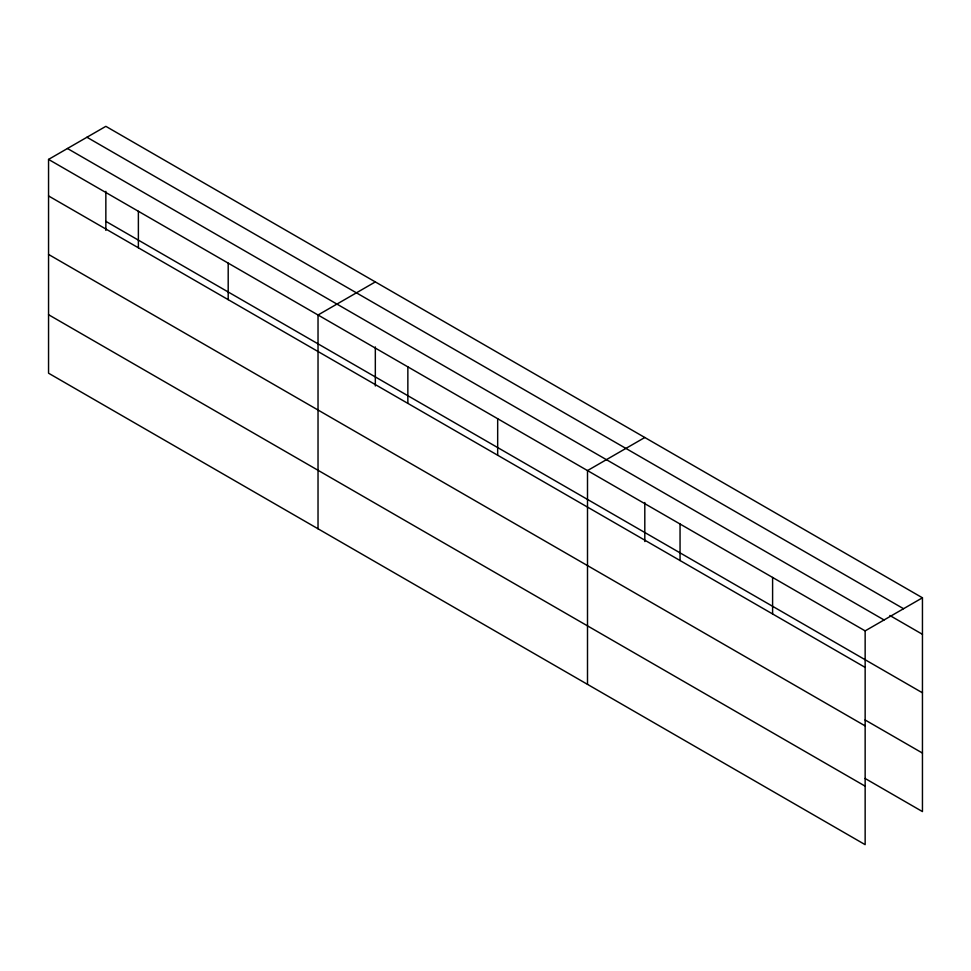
<?xml version="1.0" encoding="UTF-8"?>
<svg xmlns="http://www.w3.org/2000/svg" width="971" height="971" viewBox="0 0 971 971"><rect width="100%" height="100%" fill="white"/><g stroke="black" fill="none" stroke-linecap="round" stroke-linejoin="round"><path stroke-width="1.46" d="M375.328 346.938L375.328 385.973M644.805 502.517L644.805 541.551M865.149 725.895L865.149 630.883L48.55 159.414L48.55 373.204L865.149 844.661L865.149 725.895L48.55 254.438M865.1 778.463L922.45 811.586L922.45 597.796L105.851 126.339L48.55 159.414M375.328 281.918L318.027 315.005L318.027 528.782M644.805 437.496L587.504 470.583L587.504 684.373M865.149 630.883L922.45 597.796M86.941 137.251L903.54 608.708M889.861 615.493L922.45 634.318M67.46 148.502L884.059 619.959M105.851 221.352L922.45 692.808M48.55 195.936L865.149 667.393M865.1 719.972L922.45 753.083M48.55 314.701L865.149 786.17M772.6 577.442L772.6 613.963M680.052 524.012L680.052 560.534M497.674 418.719L497.674 455.241M407.856 366.856L407.856 403.378M228.197 263.141L228.197 299.651M138.38 211.277L138.38 247.799M105.851 191.348L105.851 230.394"/></g></svg>
